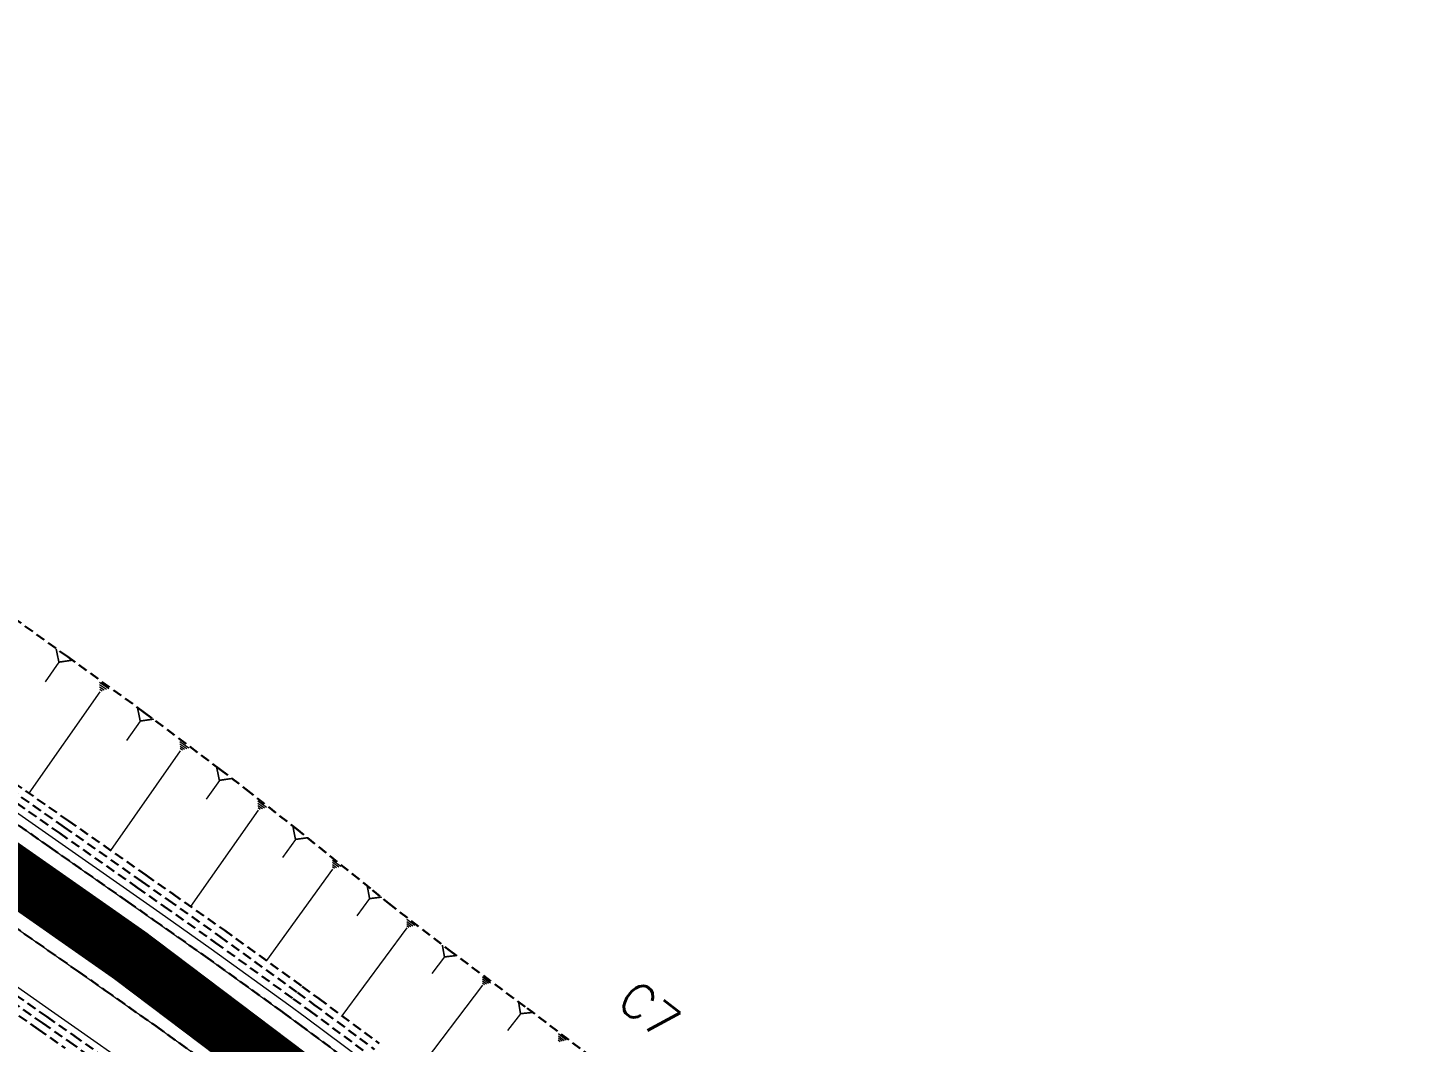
# Model space of a CAD drawing. Header units: metres. Extents: x 544752 to 548977, y 1840603 to 1844608.
# Drawn here: x 547255 to 547328.5, y 1842851.1 to 1842904.5 of the extents above; entities that cross this region are included whole.
import ezdxf

# ---------------------------------------------------------------- set-up
doc = ezdxf.new("R2010")
doc.units = ezdxf.units.M
doc.header["$MEASUREMENT"] = 0
doc.linetypes.add('ACAD_ISO02W100', pattern=[15, 12, -3])
doc.linetypes.add('Anordnung Grundriss$0$GESTRICHELT', pattern=[0.75, 0.5, -0.25])
doc.layers.add('C-ROAD', color=7, linetype='Continuous')
for name, color, linetype, lineweight in [('C-ROAD-CORR', 5, 'Continuous', 0), ('C-ROAD-SAMP-TEXT', 11, 'Continuous', 0), ('C-TOPO-FEAT', 94, 'Continuous', 5)]:
    doc.layers.add(name, color=color, linetype=linetype, lineweight=lineweight)

msp = doc.modelspace()

# ---------------------------------------------------------------- linework, layer by layer
at = {"layer": 'C-ROAD', "color": 1, "linetype": 'ACAD_ISO02W100', "lineweight": 60, "ltscale": 0.1, "const_width": 3, "flags": 128}
msp.add_lwpolyline([(547192.766745685, 1842902.965489433), (547260.3718365658, 1842855.654061604)], dxfattribs=at)
at = {"layer": 'C-ROAD-CORR', "color": 160, "linetype": 'Continuous'}
for p, q in [((547256.63870926, 1842871.086897747, 572.7324154332493), (547255.9137391545, 1842870.050960509, 571.4679995146663)), ((547259.2639907385, 1842869.683492607, 572.8394236953369), (547258.7767779258, 1842870.024454116, 572.8394236953369)), ((547259.1462622187, 1842869.64491066, 572.7403122154955), (547258.7808526091, 1842869.900631792, 572.7403122154955)), ((547259.0285336988, 1842869.606328713, 572.641200735654), (547258.7849272925, 1842869.776809468, 572.641200735654)), ((547258.9108051789, 1842869.567746766, 572.5420892558126), (547258.7890019758, 1842869.652987144, 572.5420892558126)), ((547258.7930766591, 1842869.52916482, 572.4429777759711), (547255.0589413273, 1842864.193317435, 565.9302952262262)), ((547260.9215800689, 1842867.987744147, 572.1549296807656), (547260.2058464341, 1842866.965005252, 570.9066230343726)), ((547263.4875533694, 1842866.564834253, 572.2149116045592), (547263.0097533924, 1842866.899208467, 572.2149116045592)), ((547263.3720993366, 1842866.5269977, 572.117714934946), (547263.0137493539, 1842866.777778361, 572.117714934946)), ((547263.0257372383, 1842866.413488042, 571.8261249261062), (547259.3637445135, 1842861.180727959, 565.4392658549466)), ((547263.2566453039, 1842866.489161147, 572.0205182653327), (547263.0177453153, 1842866.656348254, 572.0205182653327)), ((547263.1411912711, 1842866.451324594, 571.9233215957195), (547263.0217412768, 1842866.534918148, 571.9233215957195)), ((547265.0874438877, 1842864.867295854, 571.5007274400527), (547264.3902979093, 1842863.871117565, 570.2848394110708)), ((547267.5754848078, 1842863.440655638, 571.5259338032948), (547267.1134122752, 1842863.765909192, 571.5259338032948)), ((547267.1276128383, 1842863.295234059, 571.1492212318909), (547263.5655018218, 1842858.234709327, 564.9607016271905)), ((547267.4635168154, 1842863.404300243, 571.4317556604439), (547267.116962416, 1842863.648240409, 571.4317556604439)), ((547267.3515488231, 1842863.367944848, 571.3375775175929), (547267.1205125568, 1842863.530571626, 571.3375775175929)), ((547267.2395808307, 1842863.331589454, 571.2433993747419), (547267.1240626975, 1842863.412902843, 571.2433993747419)), ((547269.0956843, 1842861.75878426, 570.8040687613192), (547268.4158533334, 1842860.805007742, 569.6328029159482)), ((547271.0467454956, 1842860.200780353, 570.4537247608562), (547267.565793045, 1842855.377713514, 564.5056599976233)), ((547271.4788352182, 1842860.335452199, 570.8157994581695), (547271.0384456458, 1842860.653294603, 570.8157994581695)), ((547271.3708127876, 1842860.301784237, 570.7252807838412), (547271.0405206083, 1842860.540166041, 570.7252807838412)), ((547271.262790357, 1842860.268116276, 570.6347621095128), (547271.0425955707, 1842860.427037478, 570.6347621095128)), ((547271.1547679263, 1842860.234448314, 570.5442434351845), (547271.0446705332, 1842860.313908916, 570.5442434351845)), ((547272.9972947087, 1842858.641970856, 570.1034776593823), (547272.3341665055, 1842857.734526123, 568.9795580404743)), ((547275.3798531739, 1842857.224373593, 570.1243278116958), (547274.9577980833, 1842857.536645607, 570.1243278116958)), ((547275.2750509519, 1842857.19306508, 570.0368240890288), (547274.958509634, 1842857.42726909, 570.0368240890288)), ((547275.1702487299, 1842857.161756566, 569.9493203663617), (547274.9592211847, 1842857.317892574, 569.9493203663617)), ((547275.065446508, 1842857.130448053, 569.8618166436946), (547274.9599327353, 1842857.208516057, 569.8618166436946)), ((547274.960644286, 1842857.09913954, 569.7743129210276), (547271.5406961577, 1842852.476866483, 564.024360715345)), ((547276.9381082962, 1842855.573883056, 569.457601832235), (547276.2784498844, 1842854.693271112, 568.3573166983718)), ((547279.1492809493, 1842854.140487431, 569.382106674609), (547278.9410996195, 1842854.298368244, 569.382106674609)), ((547279.2539532194, 1842854.170411004, 569.4692009104448), (547278.9416812249, 1842854.407232224, 569.4692009104448)), ((547279.3586254896, 1842854.200334578, 569.5562951462806), (547278.9422628301, 1842854.516096204, 569.5562951462806)), ((547278.9399364089, 1842854.080640284, 569.2079182029373), (547275.481745996, 1842849.520677204, 563.4848329446492)), ((547279.044608679, 1842854.110563858, 569.2950124387731), (547278.9405180142, 1842854.189504264, 569.2950124387731)), ((547280.9417450964, 1842852.58740143, 568.9582279098827), (547280.2669794881, 1842851.708519374, 567.8501907571879)), ((547283.1435269775, 1842851.136253146, 568.8935931050657), (547282.935446977, 1842851.297975603, 568.8935931050657)), ((547283.249454463, 1842851.165182532, 568.9814404897132), (547282.9373344624, 1842851.407766217, 568.9814404897132)), ((547283.3553819485, 1842851.194111918, 569.0692878743607), (547282.9392219478, 1842851.517556831, 569.0692878743607)), ((547283.0375994919, 1842851.10732376, 568.8057457204183), (547282.9335594918, 1842851.188184988, 568.8057457204183))]:
    msp.add_line(p, q, dxfattribs=at)
at = {"layer": 'C-ROAD-CORR', "color": 5, "linetype": 'Anordnung Grundriss$0$GESTRICHELT', "lineweight": 30, "extrusion": (0.4054293134019744, 0.5793332994181289, -0.7071067812004834), "const_width": 0.1, "elevation": 1289105.487486546}
msp.add_lwpolyline([(608267.8752039543, 1289916.158724607), (608267.3462756668, 1289915.453486891), (608266.8173473799, 1289916.158724607)], dxfattribs=at)
at = {"layer": 'C-ROAD-CORR', "color": 5, "linetype": 'Anordnung Grundriss$0$GESTRICHELT', "lineweight": 30, "extrusion": (0.4054293134933458, 0.5793332994449126, -0.7071067811261504), "const_width": 0.1, "elevation": 1289105.836888535}
msp.add_lwpolyline([(608262.5827162677, 1289915.682182228), (608262.0605267837, 1289914.985929583), (608261.5383372996, 1289915.682182229)], dxfattribs=at)
at = {"layer": 'C-ROAD-CORR', "color": 5, "linetype": 'Anordnung Grundriss$0$GESTRICHELT', "lineweight": 30, "extrusion": (0.4054293135348545, 0.5793332993889346, -0.7071067811482137), "const_width": 0.1, "elevation": 1289106.180582622}
msp.add_lwpolyline([(608257.3670774491, 1289915.082693372), (608256.8584492644, 1289914.40452246), (608256.3498210807, 1289915.082693372)], dxfattribs=at)
at = {"layer": 'C-ROAD-CORR', "color": 5, "linetype": 'Anordnung Grundriss$0$GESTRICHELT', "lineweight": 30, "extrusion": (0.4104227158039332, 0.5758071755824216, -0.7071062797768936), "const_width": 0.1, "elevation": 1285341.073699188}
msp.add_lwpolyline([(623994.707644896, 1286147.142394085), (623994.2176838182, 1286146.489112649), (623993.7277227417, 1286147.142394085)], dxfattribs=at)
at = {"layer": 'C-ROAD-CORR', "color": 5, "linetype": 'Anordnung Grundriss$0$GESTRICHELT', "lineweight": 30, "extrusion": (0.4172029204940682, 0.5709131220729231, -0.7071067318136407), "const_width": 0.1, "elevation": 1280032.94959866}
msp.add_lwpolyline([(645448.4452733886, 1280839.645733545), (645447.9751173502, 1280839.018858827), (645447.5049613116, 1280839.645733545)], dxfattribs=at)
at = {"layer": 'C-ROAD-CORR', "color": 5, "linetype": 'Anordnung Grundriss$0$GESTRICHELT', "lineweight": 30, "extrusion": (0.4239347974106414, 0.5659323670925537, -0.7071066704687614), "const_width": 0.1, "elevation": 1274538.687752997}
msp.add_lwpolyline([(666842.880744721, 1275344.236852024), (666842.4204755136, 1275343.623159747), (666841.9602063061, 1275344.236852024)], dxfattribs=at)
at = {"layer": 'C-ROAD-CORR', "color": 5, "linetype": 'Anordnung Grundriss$0$GESTRICHELT', "lineweight": 30, "extrusion": (0.4306105740216129, 0.5608701773460472, -0.7071061997356484), "const_width": 0.1, "elevation": 1268863.704104061}
msp.add_lwpolyline([(688153.7445474453, 1269666.863139909), (688153.2810361665, 1269666.245124871), (688152.817524888, 1269666.863139909)], dxfattribs=at)
at = {"layer": 'C-ROAD-CORR', "color": 92, "linetype": 'Anordnung Grundriss$0$GESTRICHELT', "lineweight": 30}
for points in [[(547252.8134970113, 1842865.276504325, 565.7602624777), (547256.910002057, 1842862.409686156, 565.2929927303968), (547261.0065071026, 1842859.542867988, 564.8257229830934), (547262.4072774654, 1842858.562580186, 564.6659434622142), (547265.1186178135, 1842856.64894964, 564.3584532357902), (547269.2093489422, 1842853.699641496, 563.8911834884868), (547270.081766344, 1842853.060825889, 563.7909957587254), (547273.2639761912, 1842850.700892162, 563.3567129167594)], [(547252.5841515578, 1842864.948783921, 565.7602624777), (547256.6806566034, 1842862.081965753, 565.2929927303968), (547260.7771616491, 1842859.215147584, 564.8257229830934), (547262.1779320119, 1842858.234859783, 564.6659434622142), (547264.8866617006, 1842856.323071808, 564.3584532357902), (547268.9734540003, 1842853.376603454, 563.8911834884868), (547269.8450313805, 1842852.738402941, 563.7909957587254), (547273.0241771836, 1842850.380741516, 563.3567129167594)], [(547251.6923929903, 1842854.954046973, 565.2129927303968), (547255.788898036, 1842852.087228805, 564.7457229830934), (547257.1896683988, 1842851.106941003, 564.5859434622141), (547259.8416162453, 1842849.235228952, 564.2784532357902)], [(547251.9217384438, 1842855.281767377, 565.2129927303968), (547256.0182434894, 1842852.414949208, 564.7457229830934), (547257.4190138523, 1842851.434661407, 564.5859434622141), (547260.0735723582, 1842849.561106784, 564.2784532357902)]]:
    msp.add_polyline3d(points, dxfattribs=at)
at = {"layer": 'C-ROAD-CORR', "color": 1, "linetype": 'Anordnung Grundriss$0$GESTRICHELT', "lineweight": 30}
for points in [[(547253.0428424648, 1842865.604224729, 566.1602624777), (547257.1393475104, 1842862.73740656, 565.6929927303968), (547261.2358525561, 1842859.870588392, 565.2257229830934), (547262.6366229189, 1842858.89030059, 565.0659434622141), (547265.3505739263, 1842856.974827473, 564.7584532357902), (547269.4452438839, 1842854.022679538, 564.2911834884868), (547270.3185013074, 1842853.383248836, 564.1909957587254), (547273.5037751986, 1842851.021042807, 563.7567129167594)], [(547251.4630475368, 1842854.62632657, 565.6129927303967), (547255.5595525824, 1842851.759508401, 565.1457229830934), (547256.9603229453, 1842850.779220599, 564.9859434622141)]]:
    msp.add_polyline3d(points, dxfattribs=at)
at = {"layer": 'C-ROAD-CORR', "color": 5, "linetype": 'Anordnung Grundriss$0$GESTRICHELT', "lineweight": 30}
for points in [[(547252.0681242874, 1842864.211413013, 566.1802624777), (547256.1646293331, 1842861.344594844, 565.7129927303968), (547260.2611343787, 1842858.477776676, 565.2457229830934), (547261.6619047415, 1842857.497488874, 565.0859434622141), (547264.3647604466, 1842855.589846685, 564.7784532357902), (547268.4426903813, 1842852.64976786, 564.3111834884868), (547269.3123777127, 1842852.012951309, 564.2109957587254), (547272.484629417, 1842849.660402563, 563.7767129167594)], [(547253.5844929816, 1842857.657740304, 565.7129927303968), (547257.6809980272, 1842854.790922135, 565.2457229830934), (547259.08176839, 1842853.810634333, 565.0859434622141), (547261.7552541767, 1842851.923721069, 564.7784532357902), (547265.7888722864, 1842849.01558989, 564.3111834884868)]]:
    msp.add_polyline3d(points, dxfattribs=at)
at = {"layer": 'C-ROAD-CORR', "color": 160, "linetype": 'Anordnung Grundriss$0$GESTRICHELT', "lineweight": 30}
for points in [[(547252.0681242874, 1842864.211413013, 566.0302624777), (547256.1646293331, 1842861.344594844, 565.5629927303968), (547260.2611343787, 1842858.477776676, 565.0957229830934), (547261.6619047415, 1842857.497488874, 564.9359434622141), (547264.3647604466, 1842855.589846685, 564.6284532357902), (547268.4426903813, 1842852.64976786, 564.1611834884868), (547269.3123777127, 1842852.012951309, 564.0609957587254), (547272.484629417, 1842849.660402563, 563.6267129167594)], [(547253.5844929816, 1842857.657740304, 565.5629927303968), (547257.6809980272, 1842854.790922135, 565.0957229830934), (547259.08176839, 1842853.810634333, 564.9359434622141), (547261.7552541767, 1842851.923721069, 564.6284532357902), (547265.7888722864, 1842849.01558989, 564.1611834884868)]]:
    msp.add_polyline3d(points, dxfattribs=at)
at = {"layer": 'C-ROAD-CORR', "color": 150, "linetype": 'Anordnung Grundriss$0$GESTRICHELT', "lineweight": 30}
msp.add_polyline3d([(547254.8745611573, 1842859.501167574, 565.7804927303968), (547258.971066203, 1842856.634349406, 565.3132229830934), (547260.3718365658, 1842855.654061604, 565.1534434622141), (547263.0600073116, 1842853.756783877, 564.8459532357901), (547267.1157813339, 1842850.832678875, 564.3786834884868)], dxfattribs=at)
msp.add_polyline3d([(547254.8745611573, 1842859.501167574, 565.7804927303968), (547258.971066203, 1842856.634349406, 565.3132229830934), (547260.3718365658, 1842855.654061604, 565.1534434622141), (547263.0600073116, 1842853.756783877, 564.8459532357901), (547267.1157813339, 1842850.832678875, 564.3786834884868)], dxfattribs=at)
at = {"layer": 'C-TOPO-FEAT', "color": 94, "linetype": 'Continuous', "lineweight": 0, "ltscale": 2}
for points in [[(547252.3548061043, 1842864.621063518, 566.1602624777), (547256.45131115, 1842861.754245349, 565.6929927303968), (547260.5478161956, 1842858.887427181, 565.2257229830934), (547261.9485865585, 1842857.907139379, 565.0659434622141), (547264.6547055877, 1842855.997193975, 564.7584532357902), (547268.7375590586, 1842853.053565412, 564.2911834884868), (547269.608296417, 1842852.415979994, 564.1909957587254), (547272.7843781762, 1842850.06059087, 563.7567129167594)], [(547252.0681242874, 1842864.211413013, 565.7302624777), (547256.1646293331, 1842861.344594844, 565.2629927303967), (547260.2611343787, 1842858.477776676, 564.7957229830934), (547261.6619047415, 1842857.497488874, 564.6359434622141), (547264.3647604466, 1842855.589846685, 564.3284532357901), (547268.4426903813, 1842852.64976786, 563.8611834884867), (547269.3123777127, 1842852.012951309, 563.7609957587254), (547272.484629417, 1842849.660402563, 563.3267129167593)], [(547254.8745611573, 1842859.501167574, 565.6304927303968), (547258.971066203, 1842856.634349406, 565.1632229830934), (547260.3718365658, 1842855.654061604, 565.0034434622141), (547263.0600073116, 1842853.756783877, 564.6959532357902), (547267.1157813339, 1842850.832678875, 564.2286834884868)], [(547254.8745611573, 1842859.501167574, 565.6304927303968), (547258.971066203, 1842856.634349406, 565.1632229830934), (547260.3718365658, 1842855.654061604, 565.0034434622141), (547263.0600073116, 1842853.756783877, 564.6959532357902), (547267.1157813339, 1842850.832678875, 564.2286834884868)], [(547254.8745611573, 1842859.501167574, 565.3304927303967), (547258.971066203, 1842856.634349406, 564.8632229830934), (547260.3718365658, 1842855.654061604, 564.7034434622141), (547263.0600073116, 1842853.756783877, 564.3959532357901), (547267.1157813339, 1842850.832678875, 563.9286834884867)], [(547254.8745611573, 1842859.501167574, 565.3304927303967), (547258.971066203, 1842856.634349406, 564.8632229830934), (547260.3718365658, 1842855.654061604, 564.7034434622141), (547263.0600073116, 1842853.756783877, 564.3959532357901), (547267.1157813339, 1842850.832678875, 563.9286834884867)], [(547253.5844929816, 1842857.657740304, 565.2629927303967), (547257.6809980272, 1842854.790922135, 564.7957229830934), (547259.08176839, 1842853.810634333, 564.6359434622141), (547261.7552541767, 1842851.923721069, 564.3284532357901), (547265.7888722864, 1842849.01558989, 563.8611834884867)], [(547252.1510838972, 1842855.609487781, 565.6129927303967), (547256.2475889429, 1842852.742669612, 565.1457229830934), (547257.6483593057, 1842851.76238181, 564.9859434622141), (547260.3055284711, 1842849.886984617, 564.6784532357901)]]:
    msp.add_polyline3d(points, dxfattribs=at)

# ---------------------------------------------------------------- texts
at = {"layer": 'C-ROAD-SAMP-TEXT', "color": 1, "linetype": 'Continuous', "lineweight": 13, "insert": (547287.7284863257, 1842852.766227585), "char_height": 1.8, "width": 3.030000000000001, "attachment_point": 5, "rotation": 321.77498897177713, "bg_fill": 3, "box_fill_scale": 1.416666666666667, "bg_fill_color": 256, "bg_fill_true_color": 13158600, "bg_fill_transparency": 0}
msp.add_mtext('{\\Fsimplex.shx|c0;C7}', dxfattribs=at)

# ---------------------------------------------------------------- next in the draw order: linework, layer by layer
at = {"layer": 'C-ROAD', "color": 3, "linetype": 'Continuous', "lineweight": 13}
msp.add_line((547260.3718365658, 1842855.654061604), (547296.8421575084, 1842830.13138373), dxfattribs=at)
at = {"layer": 'C-ROAD', "color": 1, "linetype": 'ACAD_ISO02W100', "lineweight": -3, "ltscale": 0.1, "const_width": 3, "flags": 128}
msp.add_lwpolyline([(547260.3718365658, 1842855.654061604, -0.05388114376475004), (547327.0172506658, 1842797.405932649)], format="xyb", dxfattribs=at)
at = {"layer": 'C-ROAD-CORR', "color": 11, "linetype": 'Anordnung Grundriss$0$GESTRICHELT', "lineweight": 30}
msp.add_polyline3d([(547253.0284429922, 1842874.304118137, 573.7471075401957), (547257.0848348446, 1842871.379980708, 573.2098766182135), (547261.1331383035, 1842868.444285467, 572.6585387790042), (547265.1317556605, 1842865.437591873, 572.0205437138002), (547266.4883088382, 1842864.394120461, 571.7836452712231), (547269.1474144119, 1842862.309052694, 571.3059685193788), (547273.1465996836, 1842859.091371221, 570.5674618552256), (547273.9991875248, 1842858.396186856, 570.4100791817228), (547277.1827458133, 1842855.932759628, 569.8934699518021), (547281.2908786335, 1842852.872184158, 569.3849557020989), (547285.375237191, 1842849.77846599, 568.8978670909179)], dxfattribs=at)
at = {"layer": 'C-ROAD-CORR', "color": 1, "linetype": 'Anordnung Grundriss$0$GESTRICHELT', "lineweight": 30}
msp.add_polyline3d([(547253.0284429922, 1842874.304118137, 573.7471075401957), (547257.0848348446, 1842871.379980708, 573.2098766182135), (547261.1331383035, 1842868.444285467, 572.6585387790042), (547265.1317556605, 1842865.437591873, 572.0205437138002), (547266.4883088382, 1842864.394120461, 571.7836452712231), (547269.1474144119, 1842862.309052694, 571.3059685193788), (547273.1465996836, 1842859.091371221, 570.5674618552256), (547273.9991875248, 1842858.396186856, 570.4100791817228), (547277.1827458133, 1842855.932759628, 569.8934699518021), (547281.2908786335, 1842852.872184158, 569.3849557020989), (547285.375237191, 1842849.77846599, 568.8978670909179)], dxfattribs=at)

doc.saveas('drawing.dxf')
